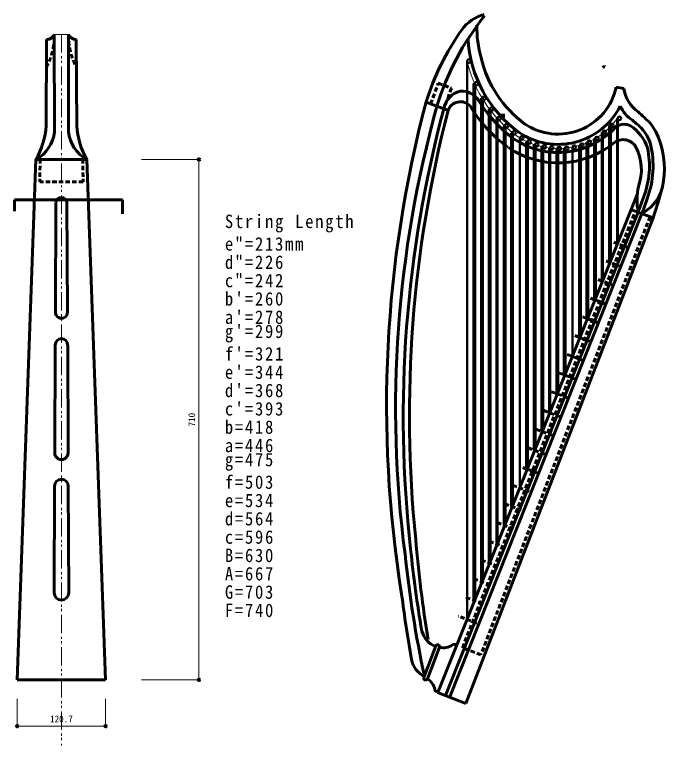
# Model space of a CAD drawing. Units: millimetres at full size, sheet at 1:5; details may follow other scales. Extents: x -616 to 1014, y -466 to 531.
# Drawn here: x 127 to 1014, y -466 to 531 of the extents above; entities that cross this region are included whole.
import ezdxf
from ezdxf.enums import TextEntityAlignment as Align

# ---------------------------------------------------------------- set-up
doc = ezdxf.new("R2010")
doc.units = ezdxf.units.MM
doc.header["$LTSCALE"] = 5
doc.header["$PDMODE"] = 32
doc.header["$PDSIZE"] = 2
doc.linetypes.add('DASHED1', pattern=[1.8, 1.2, -0.6])
doc.linetypes.add('DOUBLE_CHAIN1', pattern=[8.8, 5, -1, 0.6, -0.6, 0.6, -1])
doc.layers.add('0-0', color=7, linetype='Continuous', lineweight=60)
doc.layers.add('0-8', color=7, linetype='Continuous', lineweight=60)
doc.styles.add('ＭＳ ゴシック', font='')
doc.styles.get('ＭＳ ゴシック').set_extended_font_data('MS Gothic')

msp = doc.modelspace()

# ---------------------------------------------------------------- linework, layer by layer
at = {"layer": '0-0', "color": 5, "lineweight": 50}
for p, q in [((744.684, -294.051), (744.684, 467.949)), ((816.588, -114.55), (816.588, 362.637)), ((888.493, 64.951), (888.493, 350.447))]:
    msp.add_line(p, q, dxfattribs=at)
at = {"layer": '0-0', "color": 3, "lineweight": 80}
for p, q in [((754.956, -268.408), (754.956, 437.286)), ((765.228, -242.765), (765.228, 417.278)), ((775.5, -217.122), (775.5, 402.144)), ((796.044, 393.164), (788.526, 393.164)), ((796.044, -165.836), (796.044, 379.677)), ((939.853, 193.167), (939.853, 380.167)), ((806.316, -140.193), (806.316, 369.995)), ((919.309, 141.88), (919.309, 362.186)), ((826.86, -88.907), (826.86, 357.658)), ((837.132, -63.264), (837.132, 353.697)), ((847.404, -37.621), (847.404, 350.853)), ((878.221, 39.308), (878.221, 349.025)), ((898.765, 90.594), (898.765, 353.088)), ((909.037, 116.237), (909.037, 357.252)), ((867.949, 13.665), (867.949, 348.517))]:
    msp.add_line(p, q, dxfattribs=at)
at = {"layer": '0-0', "color": 1, "lineweight": 70}
for p, q in [((785.772, -191.479), (785.772, 389.753)), ((929.581, 167.524), (929.581, 370.524)), ((857.676, -11.978), (857.676, 349.33))]:
    msp.add_line(p, q, dxfattribs=at)
at = {"layer": '0-0'}
for p, q in [((950.125, 218.81), (950.125, 389.81)), ((126.963, 278.709), (274.421, 278.709)), ((126.963, 278.709), (126.963, 263.032)), ((274.421, 278.709), (274.421, 259.642))]:
    msp.add_line(p, q, dxfattribs=at)
at = {"layer": '0-0', "color": 4, "lineweight": 9}
for p, q in [((130.54, -439.497), (130.54, -402.208)), ((251.263, -439.497), (251.263, -402.208)), ((251.263, -439.497), (130.54, -439.497))]:
    msp.add_line(p, q, dxfattribs=at)
at = {"layer": '0-0', "color": 5, "lineweight": 50}
for centre in [(747.184, 467.949), (757.456, 437.286), (767.728, 417.278), (778, 402.144), (788.272, 389.753), (952.625, 389.81), (798.544, 379.677), (942.353, 380.167), (808.816, 369.995), (932.081, 370.524), (819.088, 362.637), (829.36, 357.658), (911.537, 357.252), (921.809, 362.186), (839.632, 353.697), (849.904, 350.853), (860.176, 349.33), (870.449, 348.517), (880.721, 349.025), (890.993, 350.447), (901.265, 353.088)]:
    msp.add_circle(centre, 2.5, dxfattribs=at)
at = {"layer": '0-0', "color": 4}
for p in [(130.54, -439.497), (251.263, -439.497)]:
    msp.add_point(p, dxfattribs=at)
at = {"layer": '0-8'}
for p, q in [((181.084, 504.148), (181.249, 371.517)), ((200.719, 504.148), (200.554, 371.517)), ((170.601, 497.232), (170.034, 379.61)), ((211.202, 497.232), (211.769, 379.61)), ((948.193, 432.302), (958.415, 430.527)), ((718.681, 400.496), (688.648, 411.9)), ((225.655, 333.591), (251.263, -376.409)), ((704.739, -393.767), (976.963, 285.808)), ((978.093, 262.352), (985.681, 282.92)), ((983.508, 260.443), (990.316, 280.125)), ((183.359, 274.242), (182.676, 125.284)), ((198.444, 274.242), (199.127, 125.284)), ((715.377, -397.904), (978.218, 261.801)), ((982.953, 259.967), (720.972, -399.762)), ((969.092, 265.078), (998.519, 254.203)), ((998.519, 254.203), (742.919, -408.577)), ((182.396, 80.73), (181.794, -66.716)), ((199.407, 80.73), (200.009, -66.716)), ((181.61, -111.935), (181.015, -257.489)), ((200.193, -111.935), (200.788, -257.489)), ((702.096, -329.902), (685.638, -373.244)), ((690.371, -374.93), (706.755, -331.783)), ((251.263, -376.409), (130.384, -376.437)), ((742.919, -408.577), (704.141, -393.696))]:
    msp.add_line(p, q, dxfattribs=at)
at = {"layer": '0-8', "color": 2, "lineweight": 20}
msp.add_line((200.719, 504.148), (181.084, 504.148), dxfattribs=at)
at = {"layer": '0-8', "color": 4, "linetype": 'DOUBLE_CHAIN1', "lineweight": 9}
msp.add_line((190.902, 504.376), (190.902, -465.781), dxfattribs=at)
at = {"layer": '0-8', "linetype": 'DASHED1'}
for p, q in [((694.75, 409.319), (705.294, 437.702)), ((705.294, 437.702), (723.309, 431.017)), ((723.309, 431.017), (712.91, 402.812)), ((161.793, 334.092), (161.377, 303.281)), ((220.01, 334.092), (220.426, 303.281)), ((220.426, 303.281), (161.377, 303.281)), ((738.244, -332.485), (974.358, 263.213)), ((994.347, 255.574), (763.388, -342.228)), ((944.88, 220.801), (963.246, 213.827)), ((934.257, 195.291), (952.986, 188.18)), ((923.634, 169.782), (942.726, 162.532)), ((913.011, 144.272), (932.466, 136.885)), ((902.388, 118.762), (922.206, 111.237)), ((891.765, 93.252), (911.946, 85.59)), ((881.142, 67.742), (901.685, 59.942)), ((870.52, 42.233), (891.425, 34.294)), ((859.897, 16.723), (881.165, 8.647)), ((849.274, -8.787), (870.905, -17.001)), ((838.651, -34.297), (860.645, -42.648)), ((828.028, -59.807), (850.385, -68.296)), ((820.657, -86.551), (840.125, -93.943)), ((806.782, -110.826), (829.865, -119.591)), ((796.159, -136.336), (819.605, -145.239)), ((785.536, -161.846), (809.344, -170.886)), ((774.913, -187.356), (799.084, -196.534)), ((764.29, -212.865), (788.824, -222.181)), ((753.667, -238.375), (778.564, -247.829)), ((743.044, -263.885), (768.304, -273.476)), ((758.044, -299.124), (732.421, -289.395)), ((763.388, -342.228), (738.244, -332.485))]:
    msp.add_line(p, q, dxfattribs=at)
at = {"layer": '0-8', "color": 4, "lineweight": 9}
for p, q in [((378.654, 333.591), (300.169, 333.591)), ((378.654, -376.409), (378.654, 333.591)), ((378.654, -376.409), (300.169, -376.409))]:
    msp.add_line(p, q, dxfattribs=at)
at = {"layer": '0-8'}
msp.add_lwpolyline([(225.655, 333.591), (156.148, 333.591), (130.54, -376.409)], dxfattribs=at)
for centre, radius, start, end in [((1054.757, 300.089), 366.932, 141.29532, 163.18525), ((782.36, 476.96), 56.218, 104.88729, 143.2671), ((1027.384, 306.325), 354.777, 144.84884, 162.60821), ((899.246, 512.39), 141.193, 178.13645, 196.45155), ((170.709, 508.472), 11.24, 269.45065, 337.37711), ((211.094, 508.472), 11.24, 202.62289, 270.54935), ((915.449, 507.673), 169.707, 183.03481, 233.85043), ((915.449, 507.673), 155.664, 193.09545, 233.85043), ((932.221, 457.532), 2.771, 68.20638, 146.48369), ((868.785, 449.55), 81.26, 235.77755, 347.7459), ((1003.861, 436.753), 45.87, 187.80105, 235.79469), ((742.509, 397.889), 30.017, 103.88299, 170.77932), ((736.544, 398.293), 28.763, 33.06027, 92.46501), ((2252.614, -2.528), 1617.891, 165.14087, 189.13541), ((735.582, 394.424), 17.959, 43.24948, 160.23538), ((915.449, 507.673), 180.943, 211.18371, 233.85043), ((2183.459, -6.522), 1536.427, 164.41623, 187.41547), ((2277.976, -17.393), 1620.495, 164.97108, 186.38975), ((2335.201, -15.889), 1669.285, 165.55567, 185.80892), ((915.449, 507.673), 194.955, 211.18371, 233.85043), ((868.785, 449.55), 95.304, 235.77755, 333.12736), ((995.253, 425.116), 45.456, 204.21534, 236.84708), ((38662.84, 40701.657), 55176.63, 226.92272, 226.94693), ((62.448, 386.971), 107.838, 330.33028, 356.08594), ((319.355, 386.971), 107.838, 183.91406, 209.66972), ((868.785, 449.55), 106.542, 235.77755, 318.77994), ((958.839, 364.148), 17.541, 60.15464, 122.57221), ((938.289, 332.568), 55.2, 17.76958, 57.96542), ((908.144, 304.849), 103.12, 42.87112, 52.86672), ((922.85, 330.215), 89.424, 14.67739, 36.09237), ((132.823, 376.298), 48.661, 298.64146, 354.36221), ((248.98, 376.298), 48.661, 185.63779, 241.35854), ((936.748, 335.439), 61.416, 18.30904, 42.18189), ((957.728, 340.559), 20.135, 32.51331, 126.83199), ((868.785, 449.55), 120.562, 235.77755, 309.61464), ((913.91, 319.591), 68.607, 340.70062, 27.60479), ((878.551, 324.704), 114.991, 338.69282, 12.40914), ((871.244, 325.142), 127.298, 339.2903, 13.44161), ((902.189, 321.122), 111.772, 342.96863, 16.50326), ((1062.579, 278.297), 85.958, 167.48997, 191.06386), ((190.832, 274.311), 7.612, 359.47691, 179.47691), ((958.363, 309.091), 54.762, 297.33388, 337.78246), ((692.975, 367.141), 325.748, 339.71424, 346.00887), ((190.853, 125.24), 8.275, 180.30095, 0.30095), ((190.864, 80.712), 8.468, 359.56873, 179.56873), ((190.901, -66.76), 9.107, 179.72381, 359.72381), ((190.902, -66.76), 9.107, 180.27619, 0.27619), ((190.89, -111.98), 9.303, 0.27619, 180.27619), ((190.913, -111.98), 9.303, 359.72381, 179.72381), ((2285.467, -52.701), 1616.389, 184.6891, 189.57159), ((2320.18, -29.238), 1661.2, 185.82171, 189.72447), ((2318.507, -27.748), 1668.05, 186.09366, 191.89503), ((190.854, -257.536), 9.934, 180.27619, 0.27619), ((2694.743, 4.882), 2056.551, 187.38329, 189.8973), ((714.437, -300.865), 32.836, 195.84919, 245.96442), ((704.425, -330.842), 2.512, 338.01407, 158.01407), ((712.702, -313.136), 19.579, 252.6155, 308.06583), ((726.825, -330.475), 2.813, 352.61667, 136.82925), ((699.878, -343.082), 31.565, 190.07491, 244.85469), ((688.005, -374.087), 2.512, 160.40105, 340.40105), ((678.57, -394.071), 22.487, 11.57196, 58.3451), ((703.214, -389.524), 2.614, 180.79444, 331.87072)]:
    msp.add_arc(centre, radius, start, end, dxfattribs=at)
at = {"layer": '0-8', "linetype": 'DASHED1'}
for centre, start, end in [((89.731, 502.073), 332.00793, 1.30105), ((292.072, 502.073), 178.69895, 207.99207)]:
    msp.add_arc(centre, 91.377, start, end, dxfattribs=at)
at = {"layer": '0-8', "color": 2, "lineweight": 20}
for centre, radius, start, end in [((915.449, 507.673), 175.325, 193.09545, 233.85043), ((868.785, 449.55), 100.921, 235.77755, 323.70475)]:
    msp.add_arc(centre, radius, start, end, dxfattribs=at)
at = {"layer": '0-8', "color": 4}
for p in [(378.654, 333.591), (378.654, -376.409)]:
    msp.add_point(p, dxfattribs=at)

# ---------------------------------------------------------------- texts
at = {"layer": '0-0', "color": 4, "style": 'ＭＳ ゴシック'}
msp.add_text('120.7', height=9.164, dxfattribs=at).set_placement((175.277, -436.997), align=Align.BOTTOM_LEFT)
at = {"layer": '0-0', "color": 3, "char_height": 18.33, "attachment_point": 7, "style": 'ＭＳ ゴシック'}
for s, insert in [('\\T1.22;\\W0.9;String\\~Length', (414.082, 234.007)), ('\\T1.22;\\W0.9;e"=213mm', (414.082, 209.007)), ('\\T1.22;\\W0.9;d"=226', (414.082, 184.007)), ('\\T1.22;\\W0.9;c"=242', (414.082, 159.007)), ("\\T1.22;\\W0.9;b'=260", (414.082, 134.007)), ("\\T1.22;\\W0.9;a'=278", (414.082, 109.007)), ("\\T1.22;\\W0.9;g'=299", (414.082, 84.007)), ("\\T1.22;\\W0.9;f'=321", (414.082, 59.007)), ("\\T1.22;\\W0.9;e'=344", (414.082, 34.007)), ("\\T1.22;\\W0.9;d'=368", (414.082, 9.007)), ("\\T1.22;\\W0.9;c'=393", (414.082, -15.993)), ('\\T1.22;\\W0.9;b=418', (414.082, -40.993)), ('\\T1.22;\\W0.9;a=446', (414.082, -65.993)), ('\\T1.22;\\W0.9;g=475', (414.082, -90.993)), ('\\T1.22;\\W0.9;f=503', (414.082, -115.993)), ('\\T1.22;\\W0.9;e=534', (414.082, -140.993)), ('\\T1.22;\\W0.9;d=564', (414.082, -165.993)), ('\\T1.22;\\W0.9;c=596', (414.082, -190.993)), ('\\T1.22;\\W0.9;B=630', (414.082, -215.993)), ('\\T1.22;\\W0.9;A=667', (414.082, -240.993)), ('\\T1.22;\\W0.9;G=703', (414.082, -265.993)), ('\\T1.22;\\W0.9;F=740', (414.082, -290.993))]:
    msp.add_mtext(s, dxfattribs=dict(at, insert=insert))
at = {"layer": '0-8', "color": 4, "style": 'ＭＳ ゴシック'}
msp.add_text('710', height=9.164, rotation=90, dxfattribs=at).set_placement((376.154, -30.784), align=Align.BOTTOM_LEFT)

doc.saveas('drawing.dxf')
